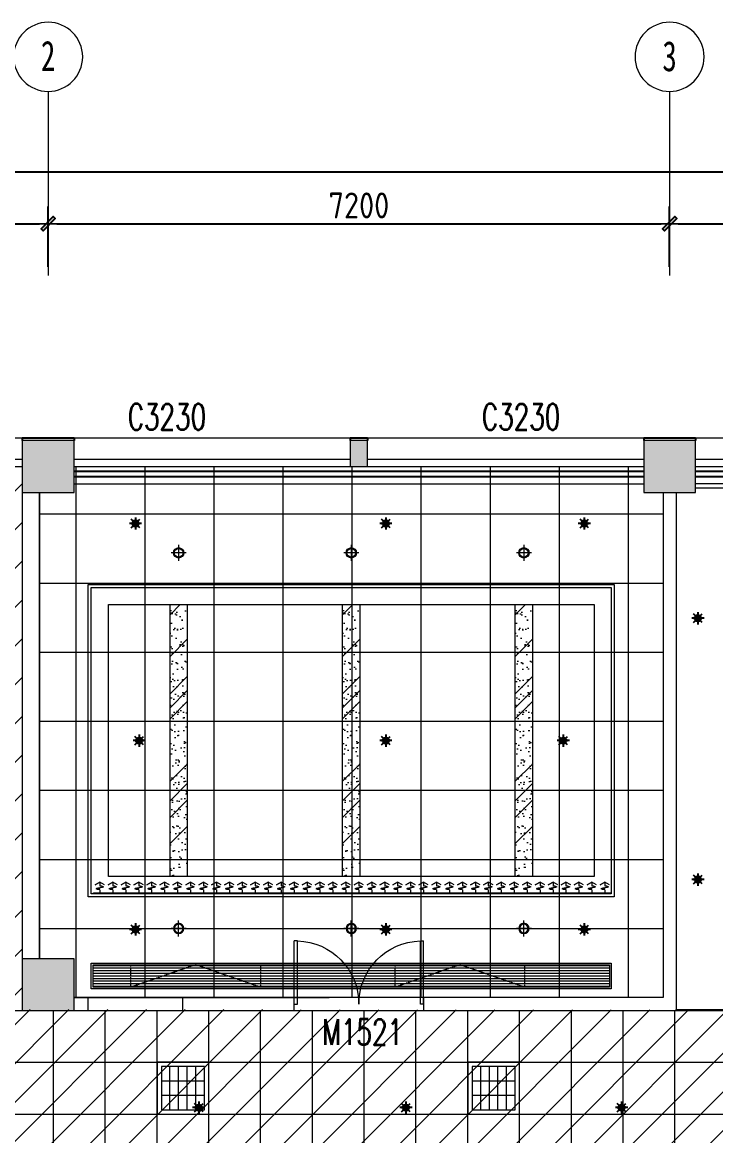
# Model space of a CAD drawing. Header units: millimetres. Extents: x 33621 to 401573, y -91663 to 133135.
# Drawn here: x 174957 to 182991, y 50595 to 63489 of the extents above; entities that cross this region are included whole.
import ezdxf
from ezdxf.enums import TextEntityAlignment as Align

# ---------------------------------------------------------------- set-up
doc = ezdxf.new("R2010")
doc.units = ezdxf.units.MM
doc.header["$LTSCALE"] = 10
for name, pattern in [('DASH', [0.35, 0.25, -0.1]), ('DASHDOT2', [0.5, 0.25, -0.125, 0, -0.125]), ('DOTE', [2.42, 2, -0.2, 0.02, -0.2])]:
    doc.linetypes.add(name, pattern=pattern)
doc.layers.get('0').update_dxf_attribs({"color": 253})
doc.layers.get('Defpoints').update_dxf_attribs({"color": 250})
for name, color, linetype in [('3', 253, 'Continuous'), ('Dim【尺寸标注】', 253, 'Continuous'), ('EQUIP_喷头', 253, 'Continuous'), ('PUB_DIM', 253, 'Continuous'), ('SURFACE', 253, 'Continuous'), ('WINDOW_TEXT', 253, 'Continuous')]:
    doc.layers.add(name, color=color, linetype=linetype)
for name, color, linetype, lineweight in [('AXIS【轴号】', 253, 'Continuous', 0), ('COLUMN', 253, 'Continuous', 0), ('DOOR【门】', 253, 'Continuous', 0), ('DS-4BS-FINISH【墙完成线】', 253, 'Continuous', 0), ('FC-FLOOR【地材分格】', 253, 'Continuous', 0), ('PUB_HATCH', 253, 'Continuous', 0), ('RC-FCU【空调设备】', 253, 'Continuous', 0), ('RC-FIN【天花轮廓线】', 253, 'Continuous', 0), ('RC-LIGHT【天花灯具】', 253, 'Continuous', 0), ('RC-LIGHT【灯带】', 253, 'DASHDOT2', 0), ('RC-STR【天花细线】', 253, 'Continuous', 0), ('WALL', 253, 'Continuous', 0), ('WINDOW', 253, 'Continuous', 0), ('Xline【辅助线】', 253, 'Continuous', 0)]:
    doc.layers.add(name, color=color, linetype=linetype, lineweight=lineweight)
doc.styles.add('_TCH_WINDOW', font='SIMPLEX', dxfattribs={"bigfont": 'GBCBIG'})
doc.styles.add('CCD_DIM', font='ARCHS.SHX')
doc.styles.add('XZC', font='SIMPLEX.SHX', dxfattribs={"width": 0.7, "bigfont": 'hztxt.shx'})
doc.styles.add('宋体', font='', dxfattribs={"width": 0.7})
doc.styles.get('宋体').set_extended_font_data('SimSun')
doc.linetypes.add('LED', pattern='A,6,-3.5,["LED",Standard,S=2.54,R=0,X=-2.54,Y=-1.27],-4.8', length=14.3)
doc.linetypes.add('LED_LINE', pattern='A,12.7,-5.08,["LED",XZC,S=2.54,R=0,X=-2.54,Y=-1.27],-6.35', length=24.13)
doc.dimstyles.new('ZL_1：100', dxfattribs={"dimtxt": 3, "dimasz": 1, "dimexe": 2, "dimexo": 2, "dimgap": 0.6, "dimtad": 1, "dimdec": 0, "dimrnd": 5, "dimdsep": 46, "dimtxsty": 'CCD_DIM', "dimblk": 'WS-cj', "dimblk1": 'WS-cj', "dimblk2": 'WS-cj', "dimcen": 1, "dimclrd": 44, "dimclre": 44, "dimclrt": 2, "dimadec": 0, "dimazin": 2, "dimtfac": 1, "dimtdec": 0, "dimtix": 1, "dimtmove": 2, "dimatfit": 3, "dimldrblk": 'hl_arrow2', "dimfxl": 5, "dimfxlon": 1, "dimarcsym": 0})

# ---------------------------------------------------------------- blocks, each defined once
blk = doc.blocks.new('$WINLIB2D$00000004')
for p, q in [((-0.5, 0.5), (0.5, 0.5)), ((-0.5, 0.5), (-0.5, -0.5)), ((0.5, -0.5), (0.5, 0.5)), ((-0.5, 0.2406), (0.5, 0.2406)), ((-0.5, -0.5), (0.5, -0.5))]:
    blk.add_line(p, q)
blk = doc.blocks.new('圆形筒灯')
at = {"color": 251, "linetype": 'DOTE', "ltscale": 43.504693}
blk.add_line((0, 91), (0, -91), dxfattribs=at)
at = {"color": 251, "linetype": 'DOTE', "ltscale": 41.297046}
blk.add_line((86, 0), (-86, 0), dxfattribs=at)
blk.add_ellipse((0, 0), major_axis=(-42.4, 42.4), ratio=1, start_param=2.355868237233172, end_param=8.639053544412757)
at = {"color": 251}
blk.add_ellipse((0, 0), major_axis=(35.4, 35.4), ratio=1, start_param=5.49871431692557, end_param=11.78189962410516, dxfattribs=at)
blk = doc.blocks.new('hl_Axis-A1')
at = {"color": 150, "ltscale": 2}
blk.add_line((21.33, 0), (0, 0), dxfattribs=at)
at = {"color": 150}
blk.add_circle((25.33, 0), 4, dxfattribs=at)
at = {"color": 50, "style": '宋体', "width": 0.7}
blk.add_attdef('轴号', text='', height=3.5, dxfattribs=at).set_placement((25.33, 0), align=Align.MIDDLE_CENTER)
blk = doc.blocks.new('WS-cj')
blk.add_hatch(color=2).paths.add_polyline_path([(0.59, 0.82), (-0.82, -0.59), (-0.59, -0.82), (0.82, 0.59)])
at = {"color": 2, "linetype": 'ByBlock', "lineweight": 0}
for p, q in [((-1.1, 0), (0, 0)), ((0, 0), (1.1, 0))]:
    blk.add_line(p, q, dxfattribs=at)
at = {"color": 2}
blk.add_lwpolyline([(0.59, 0.82), (-0.82, -0.59), (-0.59, -0.82), (0.82, 0.59)], close=True, dxfattribs=at)
blk = doc.blocks.new('*D260')
at = {"layer": 'Defpoints', "color": 0, "transparency": 16777216}
for p in [(-37262, 2411), (-44462, 1811), (-37262, 1811)]:
    blk.add_point(p, dxfattribs=at)
at = {"layer": 'Dim【尺寸标注】', "color": 44, "lineweight": -2, "transparency": 16777216}
for p, q in [((-44462, 1911), (-44462, 2611)), ((-37262, 1911), (-37262, 2611)), ((-44362, 2411), (-37362, 2411))]:
    blk.add_line(p, q, dxfattribs=at)
at = {"layer": 'Dim【尺寸标注】', "color": 44, "lineweight": -2, "transparency": 16777216, "xscale": 100, "yscale": 100, "zscale": 100, "rotation": 180}
blk.add_blockref('WS-cj', (-44462, 2411), dxfattribs=at)
at = {"layer": 'Dim【尺寸标注】', "color": 44, "lineweight": -2, "transparency": 16777216, "xscale": 100, "yscale": 100, "zscale": 100}
blk.add_blockref('WS-cj', (-37262, 2411), dxfattribs=at)
at = {"layer": 'Dim【尺寸标注】', "color": 2, "transparency": 16777216, "insert": (-40862, 2623), "char_height": 300, "attachment_point": 5, "style": 'CCD_DIM'}
blk.add_mtext('7200', dxfattribs=at)
blk = doc.blocks.new('hl_arrow2')
at = {"color": 2}
blk.add_line((0, 0), (-1, 0), dxfattribs=at)
blk.add_lwpolyline([(0, 0), (-1, -1), (-1, -1), (0, 0), (-1, 1), (-1, 1)], close=True, dxfattribs=at)
blk = doc.blocks.new('*D261')
at = {"layer": 'Defpoints', "color": 0, "transparency": 16777216}
for p in [(-30062, 2411), (-37262, 1811), (-30062, 1811)]:
    blk.add_point(p, dxfattribs=at)
at = {"layer": 'Dim【尺寸标注】', "color": 44, "lineweight": -2, "transparency": 16777216}
for p, q in [((-37262, 1911), (-37262, 2611)), ((-30062, 1911), (-30062, 2611)), ((-37162, 2411), (-30162, 2411))]:
    blk.add_line(p, q, dxfattribs=at)
at = {"layer": 'Dim【尺寸标注】', "color": 44, "lineweight": -2, "transparency": 16777216, "xscale": 100, "yscale": 100, "zscale": 100, "rotation": 180}
blk.add_blockref('WS-cj', (-37262, 2411), dxfattribs=at)
at = {"layer": 'Dim【尺寸标注】', "color": 44, "lineweight": -2, "transparency": 16777216, "xscale": 100, "yscale": 100, "zscale": 100}
blk.add_blockref('WS-cj', (-30062, 2411), dxfattribs=at)
at = {"layer": 'Dim【尺寸标注】', "color": 2, "transparency": 16777216, "insert": (-33662, 2623), "char_height": 300, "attachment_point": 5, "style": 'CCD_DIM'}
blk.add_mtext('7200', dxfattribs=at)
blk = doc.blocks.new('*D262')
at = {"layer": 'Defpoints', "color": 0, "transparency": 16777216}
for p in [(-22862, 2411), (-30062, 1811), (-22862, 1811)]:
    blk.add_point(p, dxfattribs=at)
at = {"layer": 'Dim【尺寸标注】', "color": 44, "lineweight": -2, "transparency": 16777216}
for p, q in [((-30062, 1911), (-30062, 2611)), ((-22862, 1911), (-22862, 2611)), ((-29962, 2411), (-22962, 2411))]:
    blk.add_line(p, q, dxfattribs=at)
at = {"layer": 'Dim【尺寸标注】', "color": 44, "lineweight": -2, "transparency": 16777216, "xscale": 100, "yscale": 100, "zscale": 100, "rotation": 180}
blk.add_blockref('WS-cj', (-30062, 2411), dxfattribs=at)
at = {"layer": 'Dim【尺寸标注】', "color": 44, "lineweight": -2, "transparency": 16777216, "xscale": 100, "yscale": 100, "zscale": 100}
blk.add_blockref('WS-cj', (-22862, 2411), dxfattribs=at)
at = {"layer": 'Dim【尺寸标注】', "color": 2, "transparency": 16777216, "insert": (-26462, 2623), "char_height": 300, "attachment_point": 5, "style": 'CCD_DIM'}
blk.add_mtext('7200', dxfattribs=at)
blk = doc.blocks.new('*D273')
at = {"layer": 'Defpoints', "color": 0, "transparency": 16777216}
for p in [(49138, 3011), (-44462, 1811), (49138, 1811)]:
    blk.add_point(p, dxfattribs=at)
at = {"layer": 'Dim【尺寸标注】', "color": 44, "lineweight": -2, "transparency": 16777216}
for p, q in [((-44462, 2511), (-44462, 3211)), ((49138, 2511), (49138, 3211)), ((-44362, 3011), (49038, 3011))]:
    blk.add_line(p, q, dxfattribs=at)
at = {"layer": 'Dim【尺寸标注】', "color": 44, "lineweight": -2, "transparency": 16777216, "xscale": 100, "yscale": 100, "zscale": 100, "rotation": 180}
blk.add_blockref('WS-cj', (-44462, 3011), dxfattribs=at)
at = {"layer": 'Dim【尺寸标注】', "color": 44, "lineweight": -2, "transparency": 16777216, "xscale": 100, "yscale": 100, "zscale": 100}
blk.add_blockref('WS-cj', (49138, 3011), dxfattribs=at)
at = {"layer": 'Dim【尺寸标注】', "color": 2, "transparency": 16777216, "insert": (2338, 3217), "char_height": 300, "attachment_point": 5, "style": 'CCD_DIM'}
blk.add_mtext('93600', dxfattribs=at)
blk = doc.blocks.new('$TwtSys$00000125')
at = {"color": 9}
for p, q in [((0.57, 0), (-0.57, 0)), ((0.4, -0.4), (-0.4, 0.4)), ((-0.4, -0.4), (0.4, 0.4)), ((0, 0.57), (0, -0.57))]:
    blk.add_line(p, q, dxfattribs=at)
at = {"color": 8}
blk.add_circle((0, 0), 0.3, dxfattribs=at)
blk = doc.blocks.new('方形格栅灯盘')
at = {"color": 8, "ltscale": 11}
for p, q in [((-150, 50), (-150, 550)), ((-50, 50), (-50, 550)), ((50, 50), (50, 550)), ((150, 50), (150, 550))]:
    blk.add_line(p, q, dxfattribs=at)
at = {"ltscale": 11}
for points in [[(300, 600), (-300, 600), (-300, 0), (300, 0)], [(250, 550), (-250, 550), (-250, 50), (250, 50)]]:
    blk.add_lwpolyline(points, close=True, dxfattribs=at)
for points in [[(250, 383), (-250, 383)], [(250, 217), (-250, 217)]]:
    blk.add_lwpolyline(points, dxfattribs=at)
blk = doc.blocks.new('$DorLib2D$00000002')
for p, q in [((-0.5, 0), (-0.5, 0.4875)), ((-0.475, 0.4875), (-0.5, 0.4875)), ((-0.475, 0), (-0.475, 0.4875)), ((0.475, 0), (0.475, 0.4875)), ((0.475, 0.4875), (0.5, 0.4875)), ((0.5, 0), (0.5, 0.4875)), ((-0.5, 0), (-0.475, 0)), ((0.5, 0), (0.475, 0))]:
    blk.add_line(p, q)
at = {"lineweight": 13}
for centre, start, end in [((-0.4875, 0), 0, 88.53072), ((0.4875, 0), 91.46928, 180)]:
    blk.add_arc(centre, 0.4875, start, end, dxfattribs=at)
blk = doc.blocks.new('*U596')
for p, q in [((0, -12), (0, 0)), ((0, 0), (6000, 0)), ((6000, 0), (6000, -12)), ((6000, -12), (0, -12)), ((20, -105), (75, -136)), ((75, -49), (75, -12)), ((75, -136), (75, -93)), ((130, -105), (75, -136)), ((75, -136), (130, -105)), ((170, -105), (225, -136)), ((225, -49), (225, -12)), ((225, -136), (225, -93)), ((280, -105), (225, -136)), ((225, -136), (280, -105)), ((320, -105), (375, -136)), ((375, -49), (375, -12)), ((375, -136), (375, -93)), ((430, -105), (375, -136)), ((375, -136), (430, -105)), ((470, -105), (525, -136)), ((525, -49), (525, -12)), ((525, -136), (525, -93)), ((580, -105), (525, -136)), ((525, -136), (580, -105)), ((620, -105), (675, -136)), ((675, -49), (675, -12)), ((675, -136), (675, -93)), ((730, -105), (675, -136)), ((675, -136), (730, -105)), ((770, -105), (825, -136)), ((825, -49), (825, -12)), ((825, -136), (825, -93)), ((880, -105), (825, -136)), ((825, -136), (880, -105)), ((920, -105), (975, -136)), ((975, -49), (975, -12)), ((975, -136), (975, -93)), ((1030, -105), (975, -136)), ((975, -136), (1030, -105)), ((1070, -105), (1125, -136)), ((1125, -49), (1125, -12)), ((1125, -136), (1125, -93)), ((1180, -105), (1125, -136)), ((1125, -136), (1180, -105)), ((1220, -105), (1275, -136)), ((1275, -49), (1275, -12)), ((1275, -136), (1275, -93)), ((1330, -105), (1275, -136)), ((1275, -136), (1330, -105)), ((1370, -105), (1425, -136)), ((1425, -49), (1425, -12)), ((1425, -136), (1425, -93)), ((1480, -105), (1425, -136)), ((1425, -136), (1480, -105)), ((1520, -105), (1575, -136)), ((1575, -49), (1575, -12)), ((1575, -136), (1575, -93)), ((1630, -105), (1575, -136)), ((1575, -136), (1630, -105)), ((1670, -105), (1725, -136)), ((1725, -49), (1725, -12)), ((1725, -136), (1725, -93)), ((1780, -105), (1725, -136)), ((1725, -136), (1780, -105)), ((1820, -105), (1875, -136)), ((1875, -49), (1875, -12)), ((1875, -136), (1875, -93)), ((1930, -105), (1875, -136)), ((1875, -136), (1930, -105)), ((1970, -105), (2025, -136)), ((2025, -49), (2025, -12)), ((2025, -136), (2025, -93)), ((2080, -105), (2025, -136)), ((2025, -136), (2080, -105)), ((2120, -105), (2175, -136)), ((2175, -49), (2175, -12)), ((2175, -136), (2175, -93)), ((2230, -105), (2175, -136)), ((2175, -136), (2230, -105)), ((2270, -105), (2325, -136)), ((2325, -49), (2325, -12)), ((2325, -136), (2325, -93)), ((2380, -105), (2325, -136)), ((2325, -136), (2380, -105)), ((2420, -105), (2475, -136)), ((2475, -49), (2475, -12)), ((2475, -136), (2475, -93)), ((2530, -105), (2475, -136)), ((2475, -136), (2530, -105)), ((2570, -105), (2625, -136)), ((2625, -49), (2625, -12)), ((2625, -136), (2625, -93)), ((2680, -105), (2625, -136)), ((2625, -136), (2680, -105)), ((2720, -105), (2775, -136)), ((2775, -49), (2775, -12)), ((2775, -136), (2775, -93)), ((2830, -105), (2775, -136)), ((2775, -136), (2830, -105)), ((2870, -105), (2925, -136)), ((2925, -49), (2925, -12)), ((2925, -136), (2925, -93)), ((2980, -105), (2925, -136)), ((2925, -136), (2980, -105)), ((3020, -105), (3075, -136)), ((3075, -49), (3075, -12)), ((3075, -136), (3075, -93)), ((3130, -105), (3075, -136)), ((3075, -136), (3130, -105)), ((3170, -105), (3225, -136)), ((3225, -49), (3225, -12)), ((3225, -136), (3225, -93)), ((3280, -105), (3225, -136)), ((3225, -136), (3280, -105)), ((3320, -105), (3375, -136)), ((3375, -49), (3375, -12)), ((3375, -136), (3375, -93)), ((3430, -105), (3375, -136)), ((3375, -136), (3430, -105)), ((3470, -105), (3525, -136)), ((3525, -49), (3525, -12)), ((3525, -136), (3525, -93)), ((3580, -105), (3525, -136)), ((3525, -136), (3580, -105)), ((3620, -105), (3675, -136)), ((3675, -49), (3675, -12)), ((3675, -136), (3675, -93)), ((3730, -105), (3675, -136)), ((3675, -136), (3730, -105)), ((3770, -105), (3825, -136)), ((3825, -49), (3825, -12)), ((3825, -136), (3825, -93)), ((3880, -105), (3825, -136)), ((3825, -136), (3880, -105)), ((3920, -105), (3975, -136)), ((3975, -49), (3975, -12)), ((3975, -136), (3975, -93)), ((4030, -105), (3975, -136)), ((3975, -136), (4030, -105)), ((4070, -105), (4125, -136)), ((4125, -49), (4125, -12)), ((4125, -136), (4125, -93)), ((4180, -105), (4125, -136)), ((4125, -136), (4180, -105)), ((4220, -105), (4275, -136)), ((4275, -49), (4275, -12)), ((4275, -136), (4275, -93)), ((4330, -105), (4275, -136)), ((4275, -136), (4330, -105)), ((4370, -105), (4425, -136)), ((4425, -49), (4425, -12)), ((4425, -136), (4425, -93)), ((4480, -105), (4425, -136)), ((4425, -136), (4480, -105)), ((4520, -105), (4575, -136)), ((4575, -49), (4575, -12)), ((4575, -136), (4575, -93)), ((4630, -105), (4575, -136)), ((4575, -136), (4630, -105)), ((4670, -105), (4725, -136)), ((4725, -49), (4725, -12)), ((4725, -136), (4725, -93)), ((4780, -105), (4725, -136)), ((4725, -136), (4780, -105)), ((4820, -105), (4875, -136)), ((4875, -49), (4875, -12)), ((4875, -136), (4875, -93)), ((4930, -105), (4875, -136)), ((4875, -136), (4930, -105)), ((4970, -105), (5025, -136)), ((5025, -49), (5025, -12)), ((5025, -136), (5025, -93)), ((5080, -105), (5025, -136)), ((5025, -136), (5080, -105)), ((5120, -105), (5175, -136)), ((5175, -49), (5175, -12)), ((5175, -136), (5175, -93)), ((5230, -105), (5175, -136)), ((5175, -136), (5230, -105)), ((5270, -105), (5325, -136)), ((5325, -49), (5325, -12)), ((5325, -136), (5325, -93)), ((5380, -105), (5325, -136)), ((5325, -136), (5380, -105)), ((5420, -105), (5475, -136)), ((5475, -49), (5475, -12)), ((5475, -136), (5475, -93)), ((5530, -105), (5475, -136)), ((5475, -136), (5530, -105)), ((5570, -105), (5625, -136)), ((5625, -49), (5625, -12)), ((5625, -136), (5625, -93)), ((5680, -105), (5625, -136)), ((5625, -136), (5680, -105)), ((5720, -105), (5775, -136)), ((5775, -49), (5775, -12)), ((5775, -136), (5775, -93)), ((5830, -105), (5775, -136)), ((5775, -136), (5830, -105)), ((5870, -105), (5925, -136)), ((5870, -105), (5925, -136)), ((5925, -49), (5925, -12)), ((5925, -49), (5925, -12)), ((5925, -136), (5925, -93)), ((5925, -136), (5925, -93)), ((5980, -105), (5925, -136)), ((5925, -136), (5980, -105)), ((5980, -105), (5925, -136)), ((5925, -136), (5980, -105))]:
    blk.add_line(p, q)
at = {"extrusion": (0, 0, -1)}
for centre, major_axis, start_param, end_param in [((40, -82), (3.69, -3.69), 1.137309, 3.57508), ((73, -171), (-70.4, -70.4), 2.004284, 2.381239), ((73, 6), (70.4, -70.4), 0.760354, 1.137309), ((77, -149), (-70.4, -70.4), 2.33115, 2.708105), ((77, 28), (70.4, -70.4), 0.433488, 0.810442), ((110, -60), (3.69, -3.69), 4.278901, 6.716673), ((190, -82), (3.69, -3.69), 1.137309, 3.57508), ((223, -171), (-70.4, -70.4), 2.004284, 2.381239), ((223, 6), (70.4, -70.4), 0.760354, 1.137309), ((227, -149), (-70.4, -70.4), 2.33115, 2.708105), ((227, 28), (70.4, -70.4), 0.433488, 0.810442), ((260, -60), (3.69, -3.69), 4.278901, 6.716673), ((340, -82), (3.69, -3.69), 1.137309, 3.57508), ((373, -171), (-70.4, -70.4), 2.004284, 2.381239), ((373, 6), (70.4, -70.4), 0.760354, 1.137309), ((377, -149), (-70.4, -70.4), 2.33115, 2.708105), ((377, 28), (70.4, -70.4), 0.433488, 0.810442), ((410, -60), (3.69, -3.69), 4.278901, 6.716673), ((490, -82), (3.69, -3.69), 1.137309, 3.57508), ((523, -171), (-70.4, -70.4), 2.004284, 2.381239), ((523, 6), (70.4, -70.4), 0.760354, 1.137309), ((527, -149), (-70.4, -70.4), 2.33115, 2.708105), ((527, 28), (70.4, -70.4), 0.433488, 0.810442), ((560, -60), (3.69, -3.69), 4.278901, 6.716673), ((640, -82), (3.69, -3.69), 1.137309, 3.57508), ((673, -171), (-70.4, -70.4), 2.004284, 2.381239), ((673, 6), (70.4, -70.4), 0.760354, 1.137309), ((677, -149), (-70.4, -70.4), 2.33115, 2.708105), ((677, 28), (70.4, -70.4), 0.433488, 0.810442), ((710, -60), (3.69, -3.69), 4.278901, 6.716673), ((790, -82), (3.69, -3.69), 1.137309, 3.57508), ((823, -171), (-70.4, -70.4), 2.004284, 2.381239), ((823, 6), (70.4, -70.4), 0.760354, 1.137309), ((827, -149), (-70.4, -70.4), 2.33115, 2.708105), ((827, 28), (70.4, -70.4), 0.433488, 0.810442), ((860, -60), (3.69, -3.69), 4.278901, 6.716673), ((940, -82), (3.69, -3.69), 1.137309, 3.57508), ((973, -171), (-70.4, -70.4), 2.004284, 2.381239), ((973, 6), (70.4, -70.4), 0.760354, 1.137309), ((977, -149), (-70.4, -70.4), 2.33115, 2.708105), ((977, 28), (70.4, -70.4), 0.433488, 0.810442), ((1010, -60), (3.69, -3.69), 4.278901, 6.716673), ((1090, -82), (3.69, -3.69), 1.137309, 3.57508), ((1123, -171), (-70.4, -70.4), 2.004284, 2.381239), ((1123, 6), (70.4, -70.4), 0.760354, 1.137309), ((1127, -149), (-70.4, -70.4), 2.33115, 2.708105), ((1127, 28), (70.4, -70.4), 0.433488, 0.810442), ((1160, -60), (3.69, -3.69), 4.278901, 6.716673), ((1240, -82), (3.69, -3.69), 1.137309, 3.57508), ((1273, -171), (-70.4, -70.4), 2.004284, 2.381239), ((1273, 6), (70.4, -70.4), 0.760354, 1.137309), ((1277, -149), (-70.4, -70.4), 2.33115, 2.708105), ((1277, 28), (70.4, -70.4), 0.433488, 0.810442), ((1310, -60), (3.69, -3.69), 4.278901, 6.716673), ((1390, -82), (3.69, -3.69), 1.137309, 3.57508), ((1423, -171), (-70.4, -70.4), 2.004284, 2.381239), ((1423, 6), (70.4, -70.4), 0.760354, 1.137309), ((1427, -149), (-70.4, -70.4), 2.33115, 2.708105), ((1427, 28), (70.4, -70.4), 0.433488, 0.810442), ((1460, -60), (3.69, -3.69), 4.278901, 6.716673), ((1540, -82), (3.69, -3.69), 1.137309, 3.57508), ((1573, -171), (-70.4, -70.4), 2.004284, 2.381239), ((1573, 6), (70.4, -70.4), 0.760354, 1.137309), ((1577, -149), (-70.4, -70.4), 2.33115, 2.708105), ((1577, 28), (70.4, -70.4), 0.433488, 0.810442), ((1610, -60), (3.69, -3.69), 4.278901, 6.716673), ((1690, -82), (3.69, -3.69), 1.137309, 3.57508), ((1723, -171), (-70.4, -70.4), 2.004284, 2.381239), ((1723, 6), (70.4, -70.4), 0.760354, 1.137309), ((1727, -149), (-70.4, -70.4), 2.33115, 2.708105), ((1727, 28), (70.4, -70.4), 0.433488, 0.810442), ((1760, -60), (3.69, -3.69), 4.278901, 6.716673), ((1840, -82), (3.69, -3.69), 1.137309, 3.57508), ((1873, -171), (-70.4, -70.4), 2.004284, 2.381239), ((1873, 6), (70.4, -70.4), 0.760354, 1.137309), ((1877, -149), (-70.4, -70.4), 2.33115, 2.708105), ((1877, 28), (70.4, -70.4), 0.433488, 0.810442), ((1910, -60), (3.69, -3.69), 4.278901, 6.716673), ((1990, -82), (3.69, -3.69), 1.137309, 3.57508), ((2023, -171), (-70.4, -70.4), 2.004284, 2.381239), ((2023, 6), (70.4, -70.4), 0.760354, 1.137309), ((2027, -149), (-70.4, -70.4), 2.33115, 2.708105), ((2027, 28), (70.4, -70.4), 0.433488, 0.810442), ((2060, -60), (3.69, -3.69), 4.278901, 6.716673), ((2140, -82), (3.69, -3.69), 1.137309, 3.57508), ((2173, -171), (-70.4, -70.4), 2.004284, 2.381239), ((2173, 6), (70.4, -70.4), 0.760354, 1.137309), ((2177, -149), (-70.4, -70.4), 2.33115, 2.708105), ((2177, 28), (70.4, -70.4), 0.433488, 0.810442), ((2210, -60), (3.69, -3.69), 4.278901, 6.716673), ((2290, -82), (3.69, -3.69), 1.137309, 3.57508), ((2323, -171), (-70.4, -70.4), 2.004284, 2.381239), ((2323, 6), (70.4, -70.4), 0.760354, 1.137309), ((2327, -149), (-70.4, -70.4), 2.33115, 2.708105), ((2327, 28), (70.4, -70.4), 0.433488, 0.810442), ((2360, -60), (3.69, -3.69), 4.278901, 6.716673), ((2440, -82), (3.69, -3.69), 1.137309, 3.57508), ((2473, -171), (-70.4, -70.4), 2.004284, 2.381239), ((2473, 6), (70.4, -70.4), 0.760354, 1.137309), ((2477, -149), (-70.4, -70.4), 2.33115, 2.708105), ((2477, 28), (70.4, -70.4), 0.433488, 0.810442), ((2510, -60), (3.69, -3.69), 4.278901, 6.716673), ((2590, -82), (3.69, -3.69), 1.137309, 3.57508), ((2623, -171), (-70.4, -70.4), 2.004284, 2.381239), ((2623, 6), (70.4, -70.4), 0.760354, 1.137309), ((2627, -149), (-70.4, -70.4), 2.33115, 2.708105), ((2627, 28), (70.4, -70.4), 0.433488, 0.810442), ((2660, -60), (3.69, -3.69), 4.278901, 6.716673), ((2740, -82), (3.69, -3.69), 1.137309, 3.57508), ((2773, -171), (-70.4, -70.4), 2.004284, 2.381239), ((2773, 6), (70.4, -70.4), 0.760354, 1.137309), ((2777, -149), (-70.4, -70.4), 2.33115, 2.708105), ((2777, 28), (70.4, -70.4), 0.433488, 0.810442), ((2810, -60), (3.69, -3.69), 4.278901, 6.716673), ((2890, -82), (3.69, -3.69), 1.137309, 3.57508), ((2923, -171), (-70.4, -70.4), 2.004284, 2.381239), ((2923, 6), (70.4, -70.4), 0.760354, 1.137309), ((2927, -149), (-70.4, -70.4), 2.33115, 2.708105), ((2927, 28), (70.4, -70.4), 0.433488, 0.810442), ((2960, -60), (3.69, -3.69), 4.278901, 6.716673), ((3040, -82), (3.69, -3.69), 1.137309, 3.57508), ((3073, -171), (-70.4, -70.4), 2.004284, 2.381239), ((3073, 6), (70.4, -70.4), 0.760354, 1.137309), ((3077, -149), (-70.4, -70.4), 2.33115, 2.708105), ((3077, 28), (70.4, -70.4), 0.433488, 0.810442), ((3110, -60), (3.69, -3.69), 4.278901, 6.716673), ((3190, -82), (3.69, -3.69), 1.137309, 3.57508), ((3223, -171), (-70.4, -70.4), 2.004284, 2.381239), ((3223, 6), (70.4, -70.4), 0.760354, 1.137309), ((3227, -149), (-70.4, -70.4), 2.33115, 2.708105), ((3227, 28), (70.4, -70.4), 0.433488, 0.810442), ((3260, -60), (3.69, -3.69), 4.278901, 6.716673), ((3340, -82), (3.69, -3.69), 1.137309, 3.57508), ((3373, -171), (-70.4, -70.4), 2.004284, 2.381239), ((3373, 6), (70.4, -70.4), 0.760354, 1.137309), ((3377, -149), (-70.4, -70.4), 2.33115, 2.708105), ((3377, 28), (70.4, -70.4), 0.433488, 0.810442), ((3410, -60), (3.69, -3.69), 4.278901, 6.716673), ((3490, -82), (3.69, -3.69), 1.137309, 3.57508), ((3523, -171), (-70.4, -70.4), 2.004284, 2.381239), ((3523, 6), (70.4, -70.4), 0.760354, 1.137309), ((3527, -149), (-70.4, -70.4), 2.33115, 2.708105), ((3527, 28), (70.4, -70.4), 0.433488, 0.810442), ((3560, -60), (3.69, -3.69), 4.278901, 6.716673), ((3640, -82), (3.69, -3.69), 1.137309, 3.57508), ((3673, -171), (-70.4, -70.4), 2.004284, 2.381239), ((3673, 6), (70.4, -70.4), 0.760354, 1.137309), ((3677, -149), (-70.4, -70.4), 2.33115, 2.708105), ((3677, 28), (70.4, -70.4), 0.433488, 0.810442), ((3710, -60), (3.69, -3.69), 4.278901, 6.716673), ((3790, -82), (3.69, -3.69), 1.137309, 3.57508), ((3823, -171), (-70.4, -70.4), 2.004284, 2.381239), ((3823, 6), (70.4, -70.4), 0.760354, 1.137309), ((3827, -149), (-70.4, -70.4), 2.33115, 2.708105), ((3827, 28), (70.4, -70.4), 0.433488, 0.810442), ((3860, -60), (3.69, -3.69), 4.278901, 6.716673), ((3940, -82), (3.69, -3.69), 1.137309, 3.57508), ((3973, -171), (-70.4, -70.4), 2.004284, 2.381239), ((3973, 6), (70.4, -70.4), 0.760354, 1.137309), ((3977, -149), (-70.4, -70.4), 2.33115, 2.708105), ((3977, 28), (70.4, -70.4), 0.433488, 0.810442), ((4010, -60), (3.69, -3.69), 4.278901, 6.716673), ((4090, -82), (3.69, -3.69), 1.137309, 3.57508), ((4123, -171), (-70.4, -70.4), 2.004284, 2.381239), ((4123, 6), (70.4, -70.4), 0.760354, 1.137309), ((4127, -149), (-70.4, -70.4), 2.33115, 2.708105), ((4127, 28), (70.4, -70.4), 0.433488, 0.810442), ((4160, -60), (3.69, -3.69), 4.278901, 6.716673), ((4240, -82), (3.69, -3.69), 1.137309, 3.57508), ((4273, -171), (-70.4, -70.4), 2.004284, 2.381239), ((4273, 6), (70.4, -70.4), 0.760354, 1.137309), ((4277, -149), (-70.4, -70.4), 2.33115, 2.708105), ((4277, 28), (70.4, -70.4), 0.433488, 0.810442), ((4310, -60), (3.69, -3.69), 4.278901, 6.716673), ((4390, -82), (3.69, -3.69), 1.137309, 3.57508), ((4423, -171), (-70.4, -70.4), 2.004284, 2.381239), ((4423, 6), (70.4, -70.4), 0.760354, 1.137309), ((4427, -149), (-70.4, -70.4), 2.33115, 2.708105), ((4427, 28), (70.4, -70.4), 0.433488, 0.810442), ((4460, -60), (3.69, -3.69), 4.278901, 6.716673), ((4540, -82), (3.69, -3.69), 1.137309, 3.57508), ((4573, -171), (-70.4, -70.4), 2.004284, 2.381239), ((4573, 6), (70.4, -70.4), 0.760354, 1.137309), ((4577, -149), (-70.4, -70.4), 2.33115, 2.708105), ((4577, 28), (70.4, -70.4), 0.433488, 0.810442), ((4610, -60), (3.69, -3.69), 4.278901, 6.716673), ((4690, -82), (3.69, -3.69), 1.137309, 3.57508), ((4723, -171), (-70.4, -70.4), 2.004284, 2.381239), ((4723, 6), (70.4, -70.4), 0.760354, 1.137309), ((4727, -149), (-70.4, -70.4), 2.33115, 2.708105), ((4727, 28), (70.4, -70.4), 0.433488, 0.810442), ((4760, -60), (3.69, -3.69), 4.278901, 6.716673), ((4840, -82), (3.69, -3.69), 1.137309, 3.57508), ((4873, -171), (-70.4, -70.4), 2.004284, 2.381239), ((4873, 6), (70.4, -70.4), 0.760354, 1.137309), ((4877, -149), (-70.4, -70.4), 2.33115, 2.708105), ((4877, 28), (70.4, -70.4), 0.433488, 0.810442), ((4910, -60), (3.69, -3.69), 4.278901, 6.716673), ((4990, -82), (3.69, -3.69), 1.137309, 3.57508), ((5023, -171), (-70.4, -70.4), 2.004284, 2.381239), ((5023, 6), (70.4, -70.4), 0.760354, 1.137309), ((5027, -149), (-70.4, -70.4), 2.33115, 2.708105), ((5027, 28), (70.4, -70.4), 0.433488, 0.810442), ((5060, -60), (3.69, -3.69), 4.278901, 6.716673), ((5140, -82), (3.69, -3.69), 1.137309, 3.57508), ((5173, -171), (-70.4, -70.4), 2.004284, 2.381239), ((5173, 6), (70.4, -70.4), 0.760354, 1.137309), ((5177, -149), (-70.4, -70.4), 2.33115, 2.708105), ((5177, 28), (70.4, -70.4), 0.433488, 0.810442), ((5210, -60), (3.69, -3.69), 4.278901, 6.716673), ((5290, -82), (3.69, -3.69), 1.137309, 3.57508), ((5323, -171), (-70.4, -70.4), 2.004284, 2.381239), ((5323, 6), (70.4, -70.4), 0.760354, 1.137309), ((5327, -149), (-70.4, -70.4), 2.33115, 2.708105), ((5327, 28), (70.4, -70.4), 0.433488, 0.810442), ((5360, -60), (3.69, -3.69), 4.278901, 6.716673), ((5440, -82), (3.69, -3.69), 1.137309, 3.57508), ((5473, -171), (-70.4, -70.4), 2.004284, 2.381239), ((5473, 6), (70.4, -70.4), 0.760354, 1.137309), ((5477, -149), (-70.4, -70.4), 2.33115, 2.708105), ((5477, 28), (70.4, -70.4), 0.433488, 0.810442), ((5510, -60), (3.69, -3.69), 4.278901, 6.716673), ((5590, -82), (3.69, -3.69), 1.137309, 3.57508), ((5623, -171), (-70.4, -70.4), 2.004284, 2.381239), ((5623, 6), (70.4, -70.4), 0.760354, 1.137309), ((5627, -149), (-70.4, -70.4), 2.33115, 2.708105), ((5627, 28), (70.4, -70.4), 0.433488, 0.810442), ((5660, -60), (3.69, -3.69), 4.278901, 6.716673), ((5740, -82), (3.69, -3.69), 1.137309, 3.57508), ((5773, -171), (-70.4, -70.4), 2.004284, 2.381239), ((5773, 6), (70.4, -70.4), 0.760354, 1.137309), ((5777, -149), (-70.4, -70.4), 2.33115, 2.708105), ((5777, 28), (70.4, -70.4), 0.433488, 0.810442), ((5810, -60), (3.69, -3.69), 4.278901, 6.716673), ((5890, -82), (3.69, -3.69), 1.137309, 3.57508), ((5890, -82), (3.69, -3.69), 1.137309, 3.57508), ((5923, -171), (-70.4, -70.4), 2.004284, 2.381239), ((5923, -171), (-70.4, -70.4), 2.004284, 2.381239), ((5923, 6), (70.4, -70.4), 0.760354, 1.137309), ((5923, 6), (70.4, -70.4), 0.760354, 1.137309), ((5927, -149), (-70.4, -70.4), 2.33115, 2.708105), ((5927, -149), (-70.4, -70.4), 2.33115, 2.708105), ((5927, 28), (70.4, -70.4), 0.433488, 0.810442), ((5927, 28), (70.4, -70.4), 0.433488, 0.810442), ((5960, -60), (3.69, -3.69), 4.278901, 6.716673), ((5960, -60), (3.69, -3.69), 4.278901, 6.716673)]:
    blk.add_ellipse(centre, major_axis=major_axis, ratio=1, start_param=start_param, end_param=end_param, dxfattribs=at)
blk = doc.blocks.new('ZL_10267726')
at = {"layer": 'RC-LIGHT【天花灯具】'}
h = blk.add_hatch(dxfattribs=at)
h.set_pattern_fill('_USER', color=8, scale=50, angle=90, double=1, pattern_type=0)
h.set_pattern_definition([(90, (25, -500), (-50, 3e-15), []), (180, (25, -500), (-6e-15, -50), [])])
h.paths.add_polyline_path([(-25, 0), (-25, -500), (25, -500), (25, 0)])
at = {"layer": 'RC-LIGHT【天花灯具】', "color": 2}
blk.add_lwpolyline([(-25, -500), (-25, 0), (25, 0), (25, -500)], close=True, dxfattribs=at)
at = {"layer": 'RC-LIGHT【天花灯具】', "color": 1, "lineweight": -3}
for centre in [(0, -27), (0, -77), (0, -127), (0, -177), (0, -227), (0, -277), (0, -327), (0, -377), (0, -427), (0, -477)]:
    blk.add_circle(centre, 10, dxfattribs=at)
blk = doc.blocks.new('ZL_0107103899')
at = {"layer": 'RC-FIN【天花轮廓线】'}
for p, q in [((3412, 0), (-3188, 0)), ((3412, -50), (-3188, -50))]:
    blk.add_line(p, q, dxfattribs=at)
blk.add_lwpolyline([(3412, -6100), (3212, -6100), (3212, -50)], dxfattribs=at)
at = {"layer": 'RC-LIGHT【灯带】', "linetype": 'LED_LINE', "ltscale": 0.015}
blk.add_lwpolyline([(3162, -6100), (3162, -50)], dxfattribs=at)
at = {"layer": 'RC-STR【天花细线】'}
for points in [[(-2733, -6100), (-2813, -6100), (-2813, -50), (-2733, -50)], [(3212, -1058), (-2733, -1058), (-2733, -1048), (3212, -1048)], [(3212, -2067), (-2733, -2067), (-2733, -2057), (3212, -2057)], [(3212, -3075), (-2733, -3075), (-2733, -3065), (3212, -3065)], [(3212, -4083), (-2733, -4083), (-2733, -4073), (3212, -4073)], [(3212, -5092), (-2733, -5092), (-2733, -5082), (3212, -5082)], [(3212, -6100), (-3413, -6100), (-3413, -6090), (3212, -6090)]]:
    blk.add_lwpolyline(points, close=True, dxfattribs=at)
at = {"layer": 'EQUIP_喷头', "xscale": 125, "yscale": 125, "zscale": 125}
for p in [(-3160, -1558), (-260, -1558), (2540, -1558), (-3160, -4583), (-260, -4583), (2540, -4583)]:
    blk.add_blockref('$TwtSys$00000125', p, dxfattribs=at)
at = {"layer": 'RC-LIGHT【天花灯具】', "lineweight": -3, "xscale": 0.8, "yscale": 0.8, "zscale": 0.8, "rotation": 180}
for p in [(-2773, -887), (-2773, -2087), (-2773, -3287), (-2773, -4487), (-2773, -5687)]:
    blk.add_blockref('ZL_10267726', p, dxfattribs=at)
at = {"layer": 'RC-LIGHT【天花灯具】', "xscale": -1, "rotation": 180}
for p in [(-1560, -549), (240, -549), (2040, -549), (-1560, -1558), (240, -1558), (2040, -1558), (-1560, -2566), (240, -2566), (2040, -2566), (-1560, -3574), (240, -3574), (2040, -3574), (-1560, -4583), (240, -4583), (2040, -4583), (-1560, -5591), (240, -5591), (2040, -5591)]:
    blk.add_blockref('圆形筒灯', p, dxfattribs=at)
blk = doc.blocks.new('ZL_061117299')
at = {"layer": 'AXIS【轴号】'}
ref = blk.add_blockref('hl_Axis-A1', (-37262.3, 1810.8), dxfattribs=dict(at, xscale=-100, yscale=100, zscale=100, rotation=270))
ref.add_attrib('轴号', '2', dxfattribs={"layer": '0', "color": 2, "height": 350, "style": '宋体', "width": 0.7}).set_placement((-37262.3, 4355.8), align=Align.MIDDLE_CENTER)
ref = blk.add_blockref('hl_Axis-A1', (-30062.3, 1810.8), dxfattribs=dict(at, xscale=-100, yscale=100, zscale=100, rotation=270))
ref.add_attrib('轴号', '3', dxfattribs={"layer": '0', "color": 2, "height": 350, "style": '宋体', "width": 0.7}).set_placement((-30062.3, 4351.9), align=Align.MIDDLE_CENTER)
at = {"layer": 'Dim【尺寸标注】'}
for p1, p2, distance, picture, middle in [((-44462.3, 1810.8), (49137.7, 1810.8), 1200, '*D273', (2337.7, 3217)), ((-44462.3, 1810.8), (-37262.3, 1810.8), 600, '*D260', (-40862.3, 2623.3)), ((-37262.3, 1810.8), (-30062.3, 1810.8), 600, '*D261', (-33662.3, 2623.3)), ((-30062.3, 1810.8), (-22862.3, 1810.8), 600, '*D262', (-26462.3, 2623.3))]:
    dim = blk.add_aligned_dim(p1=p1, p2=p2, distance=distance, dimstyle='ZL_1：100', dxfattribs=at)
    dim.commit()
    dim.dimension.update_dxf_attribs({"geometry": picture, "text_midpoint": middle})

msp = doc.modelspace()

# ---------------------------------------------------------------- hatches: boundary and pattern name
at = {"layer": 'FC-FLOOR【地材分格】'}
h = msp.add_hatch(dxfattribs=at)
h.set_pattern_fill('_USER', color=256, scale=800, double=1, pattern_type=0)
h.set_pattern_definition([(0, (185979.56, 52195.3), (0, 800), []), (90, (185979.56, 52195.3), (-800, 5e-14), [])])
h.paths.add_polyline_path([(175556.7, 58345.3), (182156.7, 58345.3), (182156.7, 58045.3), (182269, 58045.3), (182269, 58345.3), (182382.8, 58345.4), (182380.6, 52196.5), (175556.7, 52195.3), (175556.7, 52645.3), (175156.7, 52645.3), (175156.7, 58045.3), (175556.7, 58045.3)])
at = {"layer": 'PUB_HATCH'}
for points in [[(174956.7, 58045.3), (175556.7, 58045.3), (175556.7, 58645.3), (174956.7, 58645.3)], [(178756.7, 58345.3), (178956.7, 58345.3), (178956.7, 58645.3), (178756.7, 58645.3)], [(182156.7, 58045.3), (182756.7, 58045.3), (182756.7, 58645.3), (182156.7, 58645.3)], [(174956.7, 52045.3), (175556.7, 52045.3), (175556.7, 52645.3), (174956.7, 52645.3)]]:
    msp.add_hatch(color=256, dxfattribs=at).paths.add_polyline_path(points)
at = {"layer": 'RC-FCU【空调设备】'}
h = msp.add_hatch(dxfattribs=at)
h.set_pattern_fill('_USER', color=8, scale=30, angle=180, pattern_type=0)
h.set_pattern_definition([(180, (6111508.68, 1250257.627), (-4e-15, -30), [])])
h.paths.add_polyline_path([(175776.7, 52575.3), (175776.7, 52315.3), (181760.9, 52315.3), (181760.9, 52575.3)])
at = {"layer": 'RC-LIGHT【天花灯具】'}
h = msp.add_hatch(dxfattribs=at)
h.set_pattern_fill('AR-RROOF', color=256, scale=30, angle=45, double=1)
h.set_pattern_definition([(45, (182256.3, 53595.3), (646.58, 1724.21), [11430, -1524, 3810, -762]), (45, (182703.5, 54581.3), (-1255.44, 177.81), [2286, -251.46, 4572, -571.5]), (45, (182067.75, 54322.67), (2440.834, 3162.846), [6096, -1066.8, 3048, -762])])
h.paths.add_polyline_path([(176668.8, 56745.3), (176868.8, 56745.3), (176868.8, 53595.3), (176668.8, 53595.3)])
h = msp.add_hatch(dxfattribs=at)
h.set_pattern_fill('AR-SAND', color=256, scale=3, double=1)
h.set_pattern_definition([(37.5, (98566.66, 200), (-4.8001, 146.82397), [0, -115.824, 0, -129.54, 0, -123.825]), (7.5, (98566.66, 200), (134.857, 215.04753), [0, -62.484, 0, -104.394, 0, -40.005]), (327.5, (98472.93, 200), (237.29771, 0.43116), [0, -38.1, 0, -137.16, 0, -179.07]), (317.5, (98472.93, 200), (229.06694, 66.8788), [0, -19.05, 0, -89.916, 0, -102.87])])
h.paths.add_polyline_path([(176668.8, 56745.3), (176868.8, 56745.3), (176868.8, 53595.3), (176668.8, 53595.3)])
h = msp.add_hatch(dxfattribs=at)
h.set_pattern_fill('AR-RROOF', color=256, scale=30, angle=45, double=1)
h.set_pattern_definition([(45, (184256.3, 53595.3), (646.58, 1724.21), [11430, -1524, 3810, -762]), (45, (184703.5, 54581.3), (-1255.44, 177.81), [2286, -251.46, 4572, -571.5]), (45, (184067.75, 54322.67), (2440.834, 3162.846), [6096, -1066.8, 3048, -762])])
h.paths.add_polyline_path([(178668.8, 56745.3), (178868.8, 56745.3), (178868.8, 53595.3), (178668.8, 53595.3)])
h = msp.add_hatch(dxfattribs=at)
h.set_pattern_fill('AR-SAND', color=256, scale=3, double=1)
h.set_pattern_definition([(37.5, (100566.66, 200), (-4.8001, 146.82397), [0, -115.824, 0, -129.54, 0, -123.825]), (7.5, (100566.66, 200), (134.857, 215.04753), [0, -62.484, 0, -104.394, 0, -40.005]), (327.5, (100472.93, 200), (237.29771, 0.43116), [0, -38.1, 0, -137.16, 0, -179.07]), (317.5, (100472.93, 200), (229.06694, 66.8788), [0, -19.05, 0, -89.916, 0, -102.87])])
h.paths.add_polyline_path([(178668.8, 56745.3), (178868.8, 56745.3), (178868.8, 53595.3), (178668.8, 53595.3)])
h = msp.add_hatch(dxfattribs=at)
h.set_pattern_fill('AR-RROOF', color=256, scale=30, angle=45, double=1)
h.set_pattern_definition([(45, (186256.3, 53595.3), (646.58, 1724.21), [11430, -1524, 3810, -762]), (45, (186703.5, 54581.3), (-1255.44, 177.81), [2286, -251.46, 4572, -571.5]), (45, (186067.75, 54322.67), (2440.834, 3162.846), [6096, -1066.8, 3048, -762])])
h.paths.add_polyline_path([(180668.8, 56745.3), (180868.8, 56745.3), (180868.8, 53595.3), (180668.8, 53595.3)])
h = msp.add_hatch(dxfattribs=at)
h.set_pattern_fill('AR-SAND', color=256, scale=3, double=1)
h.set_pattern_definition([(37.5, (102566.66, 200), (-4.8001, 146.82397), [0, -115.824, 0, -129.54, 0, -123.825]), (7.5, (102566.66, 200), (134.857, 215.04753), [0, -62.484, 0, -104.394, 0, -40.005]), (327.5, (102472.93, 200), (237.29771, 0.43116), [0, -38.1, 0, -137.16, 0, -179.07]), (317.5, (102472.93, 200), (229.06694, 66.8788), [0, -19.05, 0, -89.916, 0, -102.87])])
h.paths.add_polyline_path([(180668.8, 56745.3), (180868.8, 56745.3), (180868.8, 53595.3), (180668.8, 53595.3)])
at = {"layer": 'RC-STR【天花细线】'}
h = msp.add_hatch(dxfattribs=at)
h.set_pattern_fill('_USER', color=8, scale=600, double=1, pattern_type=0)
h.set_pattern_definition([(0, (211318.06, 52045.26), (0, 600), []), (90, (211318.06, 52045.26), (-600, 4e-14), [])])
h.paths.add_polyline_path([(211556.7, 58345.3), (218156.7, 58345.3), (218156.7, 52045.3), (232781.7, 52045.3), (232781.7, 50245.3), (232556.7, 50245.3), (232556.7, 49795.3), (225956.7, 49795.3), (225956.7, 50245.3), (225356.7, 50245.3), (225356.7, 49795.3), (218756.7, 49795.3), (218756.7, 50245.3), (218156.7, 50245.3), (218156.7, 49795.3), (211556.7, 49795.3), (211556.7, 50245.3), (210956.7, 50245.3), (210956.7, 49795.3), (204356.7, 49795.3), (204356.7, 50245.3), (203756.7, 50245.3), (203756.7, 49795.3), (197156.7, 49795.3), (197156.7, 50245.3), (196556.7, 50245.3), (196556.7, 49795.3), (189956.7, 49795.3), (189956.7, 50245.3), (189356.7, 50245.3), (189356.7, 49795.3), (182756.7, 49795.3), (182756.7, 50245.3), (182156.7, 50245.3), (182156.7, 49795.3), (175556.7, 49795.3), (175556.7, 50245.3), (174956.7, 50245.3), (174956.7, 49795.3), (168356.7, 49795.3), (168356.7, 52045.3), (211318.1, 52045.3), (211318.1, 58045.3), (211556.7, 58045.3)])
at = {"layer": 'Xline【辅助线】'}
h = msp.add_hatch(dxfattribs=at)
h.set_pattern_fill('ANSI31', color=256, scale=100)
h.set_pattern_definition([(45, (239984, 9572.04), (-224.5064, 224.5064), [])])
h.paths.add_polyline_path([(174956.7, 58430.9), (171756.7, 58430.9), (171756.7, 52045.3), (174956.7, 52045.3)])
h = msp.add_hatch(dxfattribs=at)
h.set_pattern_fill('ANSI31', color=256, scale=100)
h.set_pattern_definition([(45, (-172004.77, 84868.52), (-224.5064, 224.5064), [])])
h.paths.add_polyline_path([(232781.7, 58302.5), (211556.7, 58388.1), (211556.7, 58045.3), (211318.1, 58045.3), (211318.1, 52027.4), (168356.7, 52063.2), (168356.7, 49645.3), (167956.7, 49645.3), (167956.7, 42359.7), (232781.7, 42359.7)])

# ---------------------------------------------------------------- linework, layer by layer
at = {"layer": '3'}
for p, q in [((182156.7, 58285.3), (175556.7, 58285.3)), ((189356.7, 58285.3), (182756.7, 58285.3)), ((182156.7, 58225.3), (175556.7, 58225.3)), ((189356.7, 58225.3), (182756.7, 58225.3))]:
    msp.add_line(p, q, dxfattribs=at)
at = {"layer": 'COLUMN'}
for p, q in [((175556.7, 58645.3), (174956.7, 58645.3)), ((182756.7, 58645.3), (182156.7, 58645.3)), ((174956.7, 58345.3), (174956.7, 58045.3)), ((175556.7, 58045.3), (175556.7, 58345.3)), ((182156.7, 58345.3), (182156.7, 58045.3)), ((182756.7, 58045.3), (182756.7, 58345.3)), ((174956.7, 58045.3), (175556.7, 58045.3)), ((182156.7, 58045.3), (182756.7, 58045.3)), ((175556.7, 52645.3), (174956.7, 52645.3)), ((174956.7, 52645.3), (174956.7, 52045.3)), ((175556.7, 52045.3), (175556.7, 52645.3)), ((174956.7, 52045.3), (175556.7, 52045.3))]:
    msp.add_line(p, q, dxfattribs=at)
at = {"layer": 'DS-4BS-FINISH【墙完成线】'}
for points in [[(175556.7, 58345.3), (182156.7, 58345.3), (182156.7, 58045.3), (182382.7, 58045.3), (182380.6, 52195.3), (175556.7, 52195.3), (175556.7, 52645.3), (175156.7, 52645.3), (175156.7, 58045.3), (175556.7, 58045.3), (175556.7, 58345.3)], [(189356.7, 49795.3), (182756.7, 49795.3), (182756.7, 50245.3), (182156.7, 50245.3), (182156.7, 49795.3), (175556.7, 49795.3), (175556.7, 50245.3), (174956.7, 50245.3), (174956.7, 49795.3), (168356.7, 49795.3), (168356.7, 52045.3), (211318.1, 52045.3)]]:
    msp.add_lwpolyline(points, dxfattribs=at)
at = {"layer": 'RC-FCU【空调设备】'}
msp.add_lwpolyline([(181780.9, 52595.3), (181780.9, 52295.3), (175756.7, 52295.3), (175756.7, 52595.3)], close=True, dxfattribs=at)
at = {"layer": 'RC-FCU【空调设备】', "color": 8}
msp.add_lwpolyline([(181760.9, 52575.3), (181760.9, 52315.3), (175776.7, 52315.3), (175776.7, 52575.3)], close=True, dxfattribs=at)
at = {"layer": 'RC-FCU【空调设备】', "color": 8, "linetype": 'DASH'}
for points in [[(177715.1, 52575.3), (177715.1, 52315.3), (176215.1, 52315.3), (176215.1, 52575.3)], [(180777, 52575.3), (180777, 52315.3), (179277, 52315.3), (179277, 52575.3)]]:
    msp.add_lwpolyline(points, close=True, dxfattribs=at)
for points in [[(177715.1, 52315.3), (176965.1, 52575.3), (176215.1, 52315.3)], [(180777, 52315.3), (180027, 52575.3), (179277, 52315.3)]]:
    msp.add_lwpolyline(points, dxfattribs=at)
at = {"layer": 'RC-FIN【天花轮廓线】'}
msp.add_line((175556.7, 58145.3), (182156.7, 58145.3), dxfattribs=at)
for points in [[(175756.7, 56945.3), (181780.9, 56945.3), (181780.9, 53395.3), (175756.7, 53395.3)], [(175956.7, 56745.3), (181580.9, 56745.3), (181580.9, 53595.3), (175956.7, 53595.3)], [(175715.3, 52045.3), (176815.3, 52045.3), (176815.3, 52195.3), (175715.3, 52195.3)]]:
    msp.add_lwpolyline(points, close=True, dxfattribs=at)
at = {"layer": 'RC-LIGHT【天花灯具】'}
for points in [[(176668.8, 56745.3), (176868.8, 56745.3), (176868.8, 53595.3), (176668.8, 53595.3)], [(178668.8, 56745.3), (178868.8, 56745.3), (178868.8, 53595.3), (178668.8, 53595.3)], [(180668.8, 56745.3), (180868.8, 56745.3), (180868.8, 53595.3), (180668.8, 53595.3)]]:
    msp.add_lwpolyline(points, close=True, dxfattribs=at)
at = {"layer": 'RC-LIGHT【灯带】', "color": 2, "linetype": 'LED'}
msp.add_lwpolyline([(175721.7, 56980.3), (181815.9, 56980.3), (181815.9, 53360.3), (175721.7, 53360.3)], close=True, dxfattribs=at)
at = {"layer": 'SURFACE'}
for p, q in [((174956.7, 58675.3), (174956.7, 58645.3)), ((174956.7, 58675.3), (175256.7, 58675.3)), ((175256.7, 58675.3), (175556.7, 58675.3)), ((175556.7, 58675.3), (175556.7, 58645.3)), ((178756.7, 58675.3), (178756.7, 58645.3)), ((178756.7, 58675.3), (178956.7, 58675.3)), ((178956.7, 58675.3), (178956.7, 58645.3)), ((182156.7, 58675.3), (182156.7, 58645.3)), ((182156.7, 58675.3), (182456.7, 58675.3)), ((182456.7, 58675.3), (182756.7, 58675.3)), ((182756.7, 58675.3), (182756.7, 58645.3))]:
    msp.add_line(p, q, dxfattribs=at)
at = {"layer": 'WALL', "color": 9}
for p, q in [((178956.7, 58645.3), (178756.7, 58645.3)), ((178756.7, 58645.3), (178756.7, 58345.3)), ((178956.7, 58345.3), (178956.7, 58645.3)), ((178756.7, 58345.3), (178956.7, 58345.3)), ((174956.7, 58045.3), (174956.7, 52645.3)), ((175156.7, 58045.3), (175156.7, 52645.3)), ((182381.7, 58045.3), (182381.7, 52195.3)), ((182531.7, 58045.3), (182531.7, 52045.3)), ((175556.7, 52045.3), (175556.7, 52195.3)), ((178106.7, 52195.3), (175556.7, 52195.3)), ((178106.7, 52045.3), (178106.7, 52195.3)), ((182381.7, 52195.3), (179606.7, 52195.3)), ((179606.7, 52195.3), (179606.7, 52045.3)), ((175556.7, 52045.3), (178106.7, 52045.3)), ((179606.7, 52045.3), (182531.7, 52045.3))]:
    msp.add_line(p, q, dxfattribs=at)

# ---------------------------------------------------------------- block references
msp.add_blockref('ZL_0107103899', (185944.2, 58145.3))
at = {"layer": 'DOOR【门】'}
ref = msp.add_blockref('$DorLib2D$00000002', (178856.7, 52120.3), dxfattribs=dict(at, xscale=-1500, yscale=1500, zscale=-1500))
ref.add_attrib('A', 'M1521', (178431.7, 51646.5), dxfattribs={"layer": 'WINDOW_TEXT', "height": 297.5, "style": '_TCH_WINDOW', "width": 0.705882})
at = {"layer": 'EQUIP_喷头', "xscale": 125, "yscale": 125, "zscale": 125}
for p in [(176268.7, 57685.1), (179168.8, 57685.1), (181468.7, 57685.1), (176312.8, 55170.3), (179168.8, 55170.3), (181224.9, 55170.3), (176268.7, 52985.1), (179168.8, 52985.1), (181468.7, 52985.1), (177001, 50920.3), (179401, 50920.3), (181901, 50920.3)]:
    msp.add_blockref('$TwtSys$00000125', p, dxfattribs=at)
at = {"layer": 'PUB_DIM'}
msp.add_blockref('ZL_061117299', (212519, 58745.3), dxfattribs=at)
at = {"layer": 'RC-FCU【空调设备】', "ltscale": 10, "rotation": 180}
msp.add_blockref('*U596', (181780.9, 53395.3), dxfattribs=at)
at = {"layer": 'RC-LIGHT【天花灯具】'}
for name, p in [('圆形筒灯', (176768.8, 57345.3)), ('圆形筒灯', (178768.8, 57345.3)), ('圆形筒灯', (180768.8, 57345.3)), ('方形格栅灯盘', (176818.1, 50845.3)), ('方形格栅灯盘', (180418.1, 50845.3))]:
    msp.add_blockref(name, p, dxfattribs=at)
at = {"layer": 'RC-LIGHT【天花灯具】', "xscale": -1, "rotation": 180}
for p in [(176768.8, 52995.3), (178768.8, 52995.3), (180768.8, 52995.3)]:
    msp.add_blockref('圆形筒灯', p, dxfattribs=at)
at = {"layer": 'WINDOW'}
ref = msp.add_blockref('$WINLIB2D$00000004', (173356.7, 58510.3), dxfattribs=dict(at, xscale=3200, yscale=-330, zscale=3200))
ref.add_attrib('A', 'C3230', (172550.6, 58771.5), dxfattribs={"layer": 'WINDOW_TEXT', "height": 297.5, "style": '_TCH_WINDOW', "width": 0.705882})
ref = msp.add_blockref('$WINLIB2D$00000004', (177156.7, 58510.3), dxfattribs=dict(at, xscale=3200, yscale=-330, zscale=3200))
ref.add_attrib('A', 'C3230', (176178.3, 58771.5), dxfattribs={"layer": 'WINDOW_TEXT', "height": 297.5, "style": '_TCH_WINDOW', "width": 0.705882})
ref = msp.add_blockref('$WINLIB2D$00000004', (180556.7, 58510.3), dxfattribs=dict(at, xscale=3200, yscale=-330, zscale=3200))
ref.add_attrib('A', 'C3230', (180281.6, 58771.5), dxfattribs={"layer": 'WINDOW_TEXT', "height": 297.5, "style": '_TCH_WINDOW', "width": 0.705882})
ref = msp.add_blockref('$WINLIB2D$00000004', (184356.7, 58510.3), dxfattribs=dict(at, xscale=3200, yscale=-330, zscale=3200))
ref.add_attrib('A', 'C3230', (183378.3, 58771.5), dxfattribs={"layer": 'WINDOW_TEXT', "height": 297.5, "style": '_TCH_WINDOW', "width": 0.705882})

doc.saveas('drawing.dxf')
